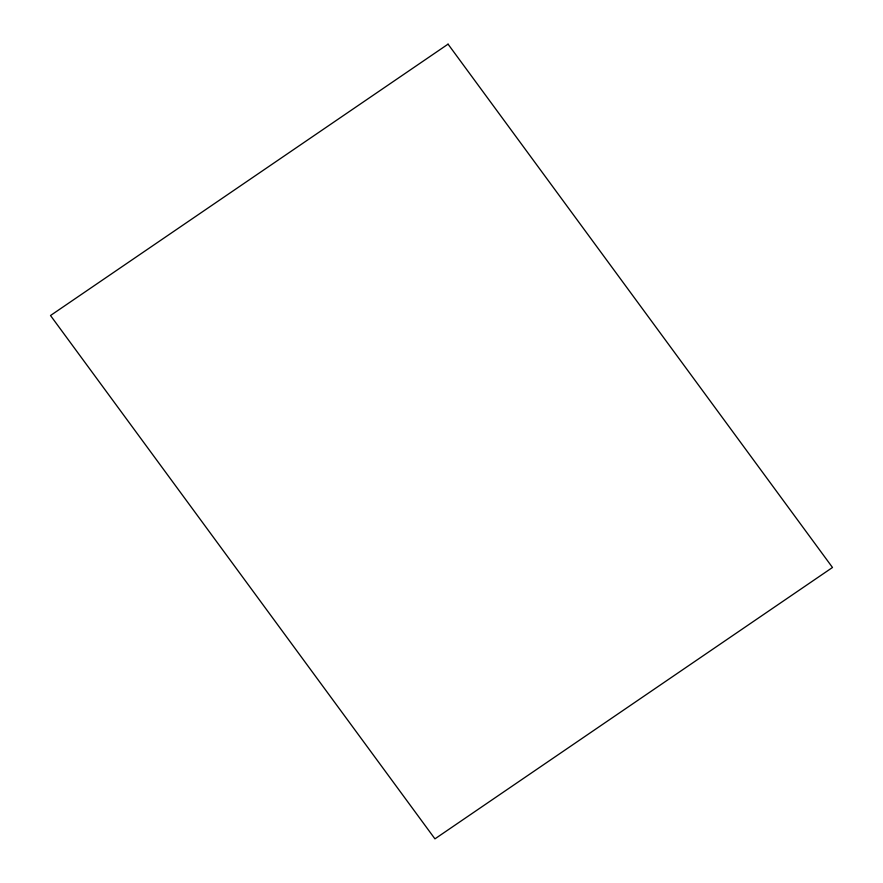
<?xml version="1.0" encoding="UTF-8"?>
<svg xmlns="http://www.w3.org/2000/svg" width="883" height="883" viewBox="0 0 883 883"><rect width="100%" height="100%" fill="white"/><g stroke="black" fill="none" stroke-linecap="round" stroke-linejoin="round"><path stroke-width="1.32" d="M448.056 44.15L50.508 315.518L434.944 838.85L832.492 567.482L448.056 44.15"/></g></svg>
